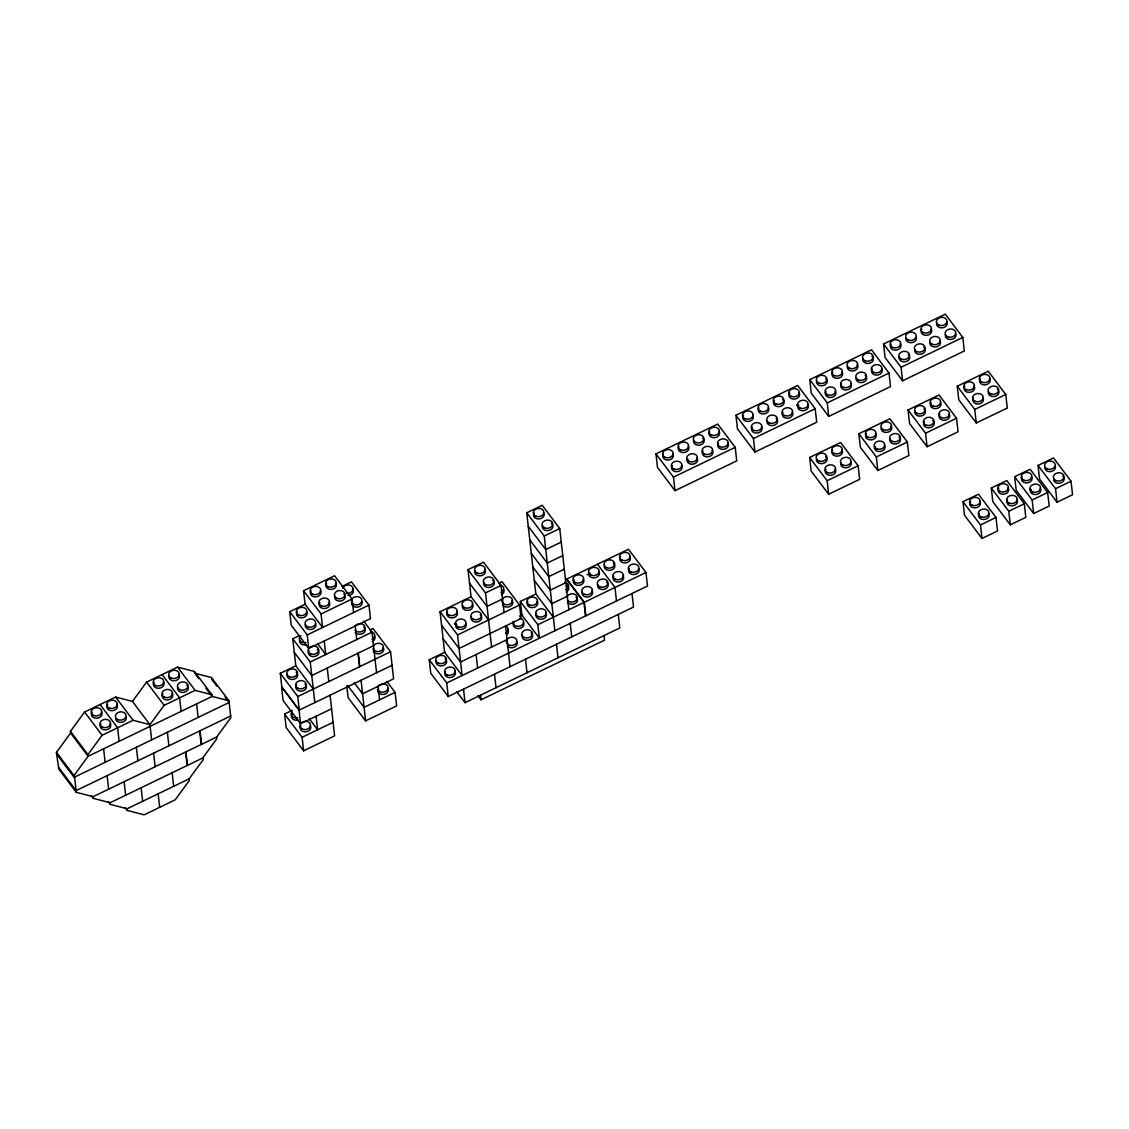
<?xml version="1.0" encoding="UTF-8"?>
<svg xmlns="http://www.w3.org/2000/svg" width="1129" height="1129" viewBox="0 0 1129 1129"><rect width="100%" height="100%" fill="white"/><g stroke="black" fill="none" stroke-linecap="round" stroke-linejoin="round"><path stroke-width="1.5" d="M229.131 702.464L74.133 777.302L73.949 775.609L88.118 756.289L70.619 733.031L70.435 731.338L84.604 712.018L115.595 697.045L132.432 701.405L149.917 724.663L151.639 739.89M74.133 777.302L56.633 754.059L56.45 752.366L70.619 733.031M212.111 696.41L88.118 756.289L87.935 754.595L102.104 735.261L133.095 720.302L149.917 724.663L164.1 705.329L195.091 690.369L211.913 694.73L212.111 696.41L228.933 700.77L230.838 717.691L216.669 737.025L93.128 796.665L76.292 792.318L58.793 769.061L56.633 754.059M132.432 701.405L146.601 682.085L177.592 667.112L194.414 671.473L211.913 694.73M202.684 758.039L216.853 738.705L216.669 737.025M108.271 801.675L110.332 804.412L127.154 808.773L189.15 778.841L203.319 759.507L203.135 757.813L110.134 802.719L93.312 798.358L91.251 795.635M303.574 590.721L321.073 613.964L322.598 627.498L305.098 604.255L303.574 590.721L334.579 575.748L352.079 599.005L353.589 612.539M341.974 586.445L351.472 581.858L368.971 605.116L370.495 618.65L308.739 648.469L291.24 625.212L289.716 611.678L305.55 604.029M553.351 617.224L535.852 593.981L526.735 512.778L542.23 505.284L559.73 528.541L568.847 609.745M321.073 613.964L352.079 599.005M655.963 453.886L717.719 424.067L735.219 447.324L736.743 460.858L674.987 490.678L657.487 467.42L655.963 453.886L673.463 477.144L674.987 490.678M735.939 415.274L797.681 385.455L815.18 408.712L816.704 422.246L754.948 452.066L737.449 428.808L735.939 415.274L753.438 438.532L754.948 452.066M809.747 379.64L871.503 349.821L889.003 373.064L890.513 386.598L828.757 416.418L811.257 393.174L809.747 379.64L827.247 402.884L828.757 416.418M883.555 343.992L945.312 314.172L962.811 337.43L964.321 350.964L902.579 380.783L885.08 357.526L883.555 343.992L901.055 367.25L902.579 380.783M313.297 689.071L295.798 665.814L292.764 638.746L299.086 635.683M308.739 648.469L307.215 634.921L368.971 605.116M488.561 619.976L471.061 596.733L468.027 569.665L483.522 562.171L501.022 585.429L504.056 612.497M554.861 630.772L544.234 536.021L559.73 528.541M673.463 477.144L735.219 447.324M753.438 438.532L815.18 408.712M827.247 402.884L889.003 373.064M901.055 367.25L962.811 337.43M280.288 673.293L297.788 696.551L299.312 710.085L281.813 686.827L280.288 673.293L295.798 665.814M369.945 630.01L373.05 628.514L390.549 651.758L393.584 678.839L362.578 693.799L354.351 682.862M314.808 702.605L310.263 662.003L372.005 632.184L363.778 621.232M561.254 542.075L545.759 549.555L528.259 526.312M440.056 611.692L457.555 634.95L462.114 675.551L444.614 652.294L440.056 611.692L471.061 596.733M498.962 583.256L502.052 581.76L519.552 605.017L521.076 618.551L459.08 648.483L441.58 625.226M373.53 645.717L311.773 675.537L294.274 652.28M230.641 715.998L76.109 790.625L58.609 767.367M491.595 647.044L485.526 592.908L501.022 585.429M562.778 555.609L547.269 563.089L529.769 539.845M297.788 696.551L390.549 651.758M502.532 598.963L487.036 606.442L469.537 583.199M564.288 569.143L548.793 576.623L531.293 553.379M809.634 457.485L840.625 442.512L858.125 465.769L859.649 479.303L828.644 494.262L811.144 471.019L809.634 457.485L827.134 480.728L828.644 494.262M858.844 433.719L889.835 418.76L907.335 442.003L908.859 455.537L877.854 470.511L860.354 447.253L858.844 433.719L876.344 456.977L877.854 470.511M908.041 409.968L939.046 394.995L956.545 418.238L958.055 431.786L927.064 446.745L909.565 423.502L908.041 409.968L925.54 433.211L927.064 446.745M957.251 386.203L988.256 371.229L1005.756 394.487L1007.266 408.021L976.275 422.98L958.775 399.737L957.251 386.203L974.75 409.446L976.275 422.98M330.063 695.238L334.621 735.84L303.63 750.799L286.131 727.556L284.607 714.022L292.355 710.282M520.342 601.461L537.841 624.718L539.366 638.252L521.866 614.995L520.342 601.461L535.852 593.981M331.587 708.772L300.582 723.731L299.072 710.197L392.059 665.291M457.555 634.95L519.552 605.017M565.812 582.677L550.303 590.157L532.803 566.913M587.08 574.788L590.185 573.292M632 593.515L633.51 607.063L448.255 696.508L430.756 673.265L429.232 659.731L445.066 652.082M519.495 616.152L522.656 614.613M567.322 596.211L551.827 603.69L534.327 580.447M827.134 480.728L858.125 465.769M876.344 456.977L907.335 442.003M925.54 433.211L956.545 418.238M974.75 409.446L1005.756 394.487M303.63 750.799L302.106 737.265L333.097 722.306M386.866 681.422L395.094 692.373L364.102 707.333L347.633 685.458M507.09 639.564L460.59 662.017L443.09 638.76M537.841 624.718L645.971 572.502L628.472 549.258L566.476 579.191L583.975 602.434L585.499 615.968M346.786 685.769L348.113 697.623L365.613 720.866L396.618 705.907L395.094 692.373M448.255 696.508L446.731 682.974L647.496 586.036L645.971 572.502M456.793 691.738L465.035 702.675L619.779 627.964L618.255 614.43M477.948 695.676L481.039 699.782L604.551 640.143L604.029 635.556M962.995 501.685L978.49 494.206L995.99 517.449L997.514 530.983L982.004 538.477L964.505 515.219L962.995 501.685L980.494 524.943L982.004 538.477M991.29 488.024L1006.786 480.545L1024.285 503.788L1025.809 517.322L1010.3 524.816L992.8 501.558L991.29 488.024L1008.79 511.282L1010.3 524.816M1014.661 476.734L1030.156 469.255L1047.656 492.512L1049.18 506.046L1033.684 513.526L1016.185 490.268L1014.661 476.734L1032.16 499.992L1033.684 513.526M1038.031 465.458L1053.526 457.965L1071.026 481.222L1072.55 494.756L1057.054 502.236L1039.555 478.992L1038.031 465.458L1055.53 488.702L1057.054 502.236M980.494 524.943L995.99 517.449M1008.79 511.282L1024.285 503.788M1032.16 499.992L1047.656 492.512M1055.53 488.702L1071.026 481.222M125.291 807.729L127.351 810.467L144.173 814.828L175.164 799.854L189.347 780.534L189.15 778.841M597.481 564.218L614.98 587.475L616.49 601.009M526.735 512.778L544.234 536.021M566.843 579.008L584.342 602.265L585.866 615.799M468.027 569.665L485.526 592.908M429.232 659.731L446.731 682.974M317.517 643.572L325.759 654.51L324.235 640.976M289.716 611.678L307.215 634.921M292.764 638.746L310.263 662.003M309.374 718.848L317.602 729.786L316.092 716.252M299.072 710.197L281.573 686.954L283.083 700.488L300.582 723.731M284.607 714.022L302.106 737.265M228.933 700.77L211.433 677.527L194.611 673.166L194.414 671.473M211.631 679.221L216.768 686.051M225.01 697.002L228.1 701.095M195.642 674.535L198.732 678.642M205.93 688.21L211.081 695.055M177.592 667.112L195.091 690.369M162.096 674.592L179.596 697.849L181.106 711.383M146.601 682.085L164.1 705.329M115.595 697.045L133.095 720.302M100.1 704.538L117.599 727.782L119.124 741.316M84.604 712.018L102.104 735.261M70.435 731.338L87.935 754.595M56.45 752.366L73.949 775.609M57.085 753.833L61.206 759.309M63.266 762.047L71.508 772.984M570.244 623.335L571.754 636.869M556.498 644.236L558.022 657.77M525.507 659.209L527.017 672.743M508.614 653.098L505.58 626.03A5.349 4.135 -6.4 0 1 505.467 633.186M508.487 653.155L510.012 666.689M494.502 674.182L496.026 687.716M476.099 654.538L477.609 668.072M480.531 695.196L481.039 699.782M463.511 689.142L465.035 702.675M372.005 632.184L376.564 672.785M378.088 686.319L379.598 699.853M355.24 626.016L356.75 639.55M358.274 653.084L359.784 666.618M358.034 653.197L359.544 666.731M361.068 680.265L365.613 720.866M327.269 668.043L328.793 681.577M200.101 730.745L201.611 744.279M196.615 703.903L198.125 717.437M199.65 730.971L201.16 744.505M185.876 751.886L187.386 765.42M185.664 751.985L187.188 765.518M172.13 772.786L173.654 786.32M167.374 732.284L168.884 745.817M153.6 753.198L155.125 766.732M158.159 793.8L159.669 807.334M141.139 787.76L142.649 801.294M136.369 747.257L137.865 760.805M124.119 781.705L125.644 795.239M127.154 808.773L127.351 810.467M107.1 775.651L108.624 789.185M110.134 802.719L110.332 804.412M103.614 748.795L105.138 762.343M93.128 796.665L93.312 798.358M74.585 777.091L76.292 792.318M188.134 687.025A5.349 4.135 -6.4 0 1 182.912 692.444A5.349 4.135 -6.4 0 1 177.817 687.42M186.779 685.218A5.349 4.135 -6.4 0 1 187.612 686.051M178.848 674.394A5.349 4.135 -6.4 0 1 174.84 680.731A5.349 4.135 -6.4 0 1 169.054 675.763M126.138 716.957A5.349 4.135 -6.4 0 1 121.622 722.306A5.349 4.135 -6.4 0 1 115.638 718.425M116.851 704.341A5.349 4.135 -6.4 0 1 112.152 710.72A5.349 4.135 -6.4 0 1 107.608 704.679M101.37 711.849A5.349 4.135 -6.4 0 1 96.671 718.227A5.349 4.135 -6.4 0 1 92.126 712.187M163.366 681.902A5.349 4.135 -6.4 0 1 158.667 688.295A5.349 4.135 -6.4 0 1 154.123 682.255M172.13 693.559A5.349 4.135 -6.4 0 1 167.431 699.952A5.349 4.135 -6.4 0 1 162.886 693.898M110.148 723.491A5.349 4.135 -6.4 0 1 105.434 729.884A5.349 4.135 -6.4 0 1 100.89 723.844M688.224 446.209A5.349 4.135 -6.4 0 1 683.525 452.588A5.349 4.135 -6.4 0 1 678.981 446.548M681.493 465.346A5.349 4.135 -6.4 0 1 676.793 471.724A5.349 4.135 -6.4 0 1 672.249 465.684M672.729 453.689A5.349 4.135 -6.4 0 1 668.029 460.082A5.349 4.135 -6.4 0 1 663.485 454.041M696.988 457.852A5.349 4.135 -6.4 0 1 692.994 464.188A5.349 4.135 -6.4 0 1 687.194 459.221M718.975 431.363A5.349 4.135 -6.4 0 1 714.276 437.742A5.349 4.135 -6.4 0 1 709.732 431.701M727.753 443.005A5.349 4.135 -6.4 0 1 723.04 449.398A5.349 4.135 -6.4 0 1 718.496 443.358M702.647 438.01A5.349 4.135 -6.4 0 1 700.163 445.038A5.349 4.135 -6.4 0 1 693.686 440.211M712.244 450.485A5.349 4.135 -6.4 0 1 707.544 456.878A5.349 4.135 -6.4 0 1 703 450.838M688.182 459.305A3.57 2.752 -6.4 0 1 686.418 459.009M850.659 461.451A5.349 4.135 -6.4 0 1 846.651 467.773A5.349 4.135 -6.4 0 1 840.865 462.819M841.881 449.808A5.349 4.135 -6.4 0 1 837.182 456.187A5.349 4.135 -6.4 0 1 832.637 450.146M825.553 456.455A5.349 4.135 -6.4 0 1 823.069 463.483A5.349 4.135 -6.4 0 1 816.592 458.656M835.15 468.93A5.349 4.135 -6.4 0 1 830.45 475.323A5.349 4.135 -6.4 0 1 825.906 469.283M899.023 436.867A5.349 4.135 -6.4 0 1 896.539 443.88A5.349 4.135 -6.4 0 1 890.061 439.054M891.091 426.042A5.349 4.135 -6.4 0 1 887.775 432.238A5.349 4.135 -6.4 0 1 881.1 428.484M875.596 433.522A5.349 4.135 -6.4 0 1 870.896 439.915A5.349 4.135 -6.4 0 1 866.352 433.875M884.36 445.179A5.349 4.135 -6.4 0 1 880.352 451.501A5.349 4.135 -6.4 0 1 874.566 446.534A3.57 2.752 -6.4 0 0 875.554 446.618M949.066 413.934A5.349 4.135 -6.4 0 1 944.366 420.313A5.349 4.135 -6.4 0 1 939.822 414.272M940.302 402.277A5.349 4.135 -6.4 0 1 935.602 408.67A5.349 4.135 -6.4 0 1 931.058 402.63M923.959 408.938A5.349 4.135 -6.4 0 1 921.49 415.952A5.349 4.135 -6.4 0 1 915.012 411.125M932.737 420.581A5.349 4.135 -6.4 0 1 932.977 426.169A5.349 4.135 -6.4 0 1 925.822 427.171A5.349 4.135 -6.4 0 1 924.326 421.766M988.51 513.145A5.349 4.135 -6.4 0 1 983.811 519.523A5.349 4.135 -6.4 0 1 979.266 513.483M979.746 501.488A5.349 4.135 -6.4 0 1 975.047 507.881A5.349 4.135 -6.4 0 1 970.503 501.841M345.121 595.66A5.349 4.135 -6.4 0 1 339.9 601.08A5.349 4.135 -6.4 0 1 334.805 596.056M343.766 593.854A5.349 4.135 -6.4 0 1 344.599 594.687M335.835 583.03A5.349 4.135 -6.4 0 1 331.136 589.423A5.349 4.135 -6.4 0 1 326.591 583.383M320.34 590.523A5.349 4.135 -6.4 0 1 315.64 596.902A5.349 4.135 -6.4 0 1 311.082 590.862M329.103 602.166A5.349 4.135 -6.4 0 1 324.404 608.559A5.349 4.135 -6.4 0 1 319.86 602.519M315.767 624.111A5.349 4.135 -6.4 0 1 310.546 629.516A5.349 4.135 -6.4 0 1 305.451 624.492M306.481 611.481A5.349 4.135 -6.4 0 1 301.782 617.873A5.349 4.135 -6.4 0 1 297.223 611.833M342.68 588.251A5.349 4.135 -6.4 0 1 349.256 585.076A5.349 4.135 -6.4 0 1 352.968 590.015A5.349 4.135 -6.4 0 1 346.391 593.191M352.728 589.14A5.349 4.135 -6.4 0 1 348.028 595.533M362.014 601.771A5.349 4.135 -6.4 0 1 358.175 606.993A5.349 4.135 -6.4 0 1 351.683 604.311M351.458 599.908A5.349 4.135 -6.4 0 1 359.699 597.269A5.349 4.135 -6.4 0 1 359.615 604.057A5.349 4.135 -6.4 0 1 351.429 602.053M304.985 683.92A5.349 4.135 -6.4 0 1 305.225 689.509A5.349 4.135 -6.4 0 1 298.07 690.511A5.349 4.135 -6.4 0 1 296.574 685.091M297.576 674.084A5.349 4.135 -6.4 0 1 292.355 679.489A5.349 4.135 -6.4 0 1 287.26 674.465M296.207 672.277A5.349 4.135 -6.4 0 1 297.054 673.096M383.07 647.453A5.349 4.135 -6.4 0 1 380.417 653.437A5.349 4.135 -6.4 0 1 373.247 650.953M374.306 635.796A5.349 4.135 -6.4 0 1 372.274 641.526M373.022 646.564A5.349 4.135 -6.4 0 1 381.277 643.925A5.349 4.135 -6.4 0 1 381.193 650.713A5.349 4.135 -6.4 0 1 372.993 648.709M370.834 631.732A5.349 4.135 -6.4 0 1 374.701 635.048A5.349 4.135 -6.4 0 1 372.02 639.282M298.042 720.02A5.349 4.135 -6.4 0 1 292.453 718.75A5.349 4.135 -6.4 0 1 292.115 714.163M310.136 725.467A5.349 4.135 -6.4 0 1 305.423 731.86A5.349 4.135 -6.4 0 1 300.878 725.82M297.788 717.762A5.349 4.135 -6.4 0 1 292.199 716.492A5.349 4.135 -6.4 0 1 291.861 711.919M317.447 649.373A5.349 4.135 -6.4 0 1 317.686 654.947A5.349 4.135 -6.4 0 1 310.531 655.949A5.349 4.135 -6.4 0 1 309.036 650.544M306.199 644.744A5.349 4.135 -6.4 0 1 299.721 639.917M305.945 642.486A5.349 4.135 -6.4 0 1 299.961 640.778A5.349 4.135 -6.4 0 1 300.878 635.754M363.693 627.032A5.349 4.135 -6.4 0 1 363.101 633.27A5.349 4.135 -6.4 0 1 355.24 632.353M357.004 624.365A5.349 4.135 -6.4 0 1 364.286 625.607A5.349 4.135 -6.4 0 1 362.254 631.337A5.349 4.135 -6.4 0 1 354.986 630.095M355.028 625.96A5.349 4.135 -6.4 0 1 355.889 625.071M387.628 688.055A5.349 4.135 -6.4 0 1 386.189 693.46A5.349 4.135 -6.4 0 1 379.161 693.361M378.328 692.543A5.349 4.135 -6.4 0 1 377.806 691.569M381.39 684.089A5.349 4.135 -6.4 0 1 387.896 686.771A5.349 4.135 -6.4 0 1 384.058 691.992A5.349 4.135 -6.4 0 1 377.552 689.311M377.58 687.166A5.349 4.135 -6.4 0 1 378.116 686.15M378.977 685.247A5.349 4.135 -6.4 0 1 380.092 684.555M576.03 597.128A5.349 4.135 -6.4 0 1 575.423 603.352A5.349 4.135 -6.4 0 1 567.562 602.434M566.829 597.058A5.349 4.135 -6.4 0 1 574.675 594.249A5.349 4.135 -6.4 0 1 575.705 600.727A5.349 4.135 -6.4 0 1 567.322 600.176M564.627 582.239A5.349 4.135 -6.4 0 1 568.494 585.542A5.349 4.135 -6.4 0 1 565.827 589.775M568.621 587.278A5.349 4.135 -6.4 0 1 566.081 592.033M567.266 585.471A5.349 4.135 -6.4 0 1 568.099 586.304M606.668 582.324A5.349 4.135 -6.4 0 1 604.184 589.352A5.349 4.135 -6.4 0 1 597.707 584.526M598.737 571.5A5.349 4.135 -6.4 0 1 594.729 577.836A5.349 4.135 -6.4 0 1 588.943 572.869M583.241 578.994A5.349 4.135 -6.4 0 1 578.528 585.372A5.349 4.135 -6.4 0 1 573.984 579.332M592.005 590.636A5.349 4.135 -6.4 0 1 587.997 596.959A5.349 4.135 -6.4 0 1 582.211 592.005M552.787 525.211A5.349 4.135 -6.4 0 1 547.565 530.616A5.349 4.135 -6.4 0 1 542.47 525.592M551.418 523.404A5.349 4.135 -6.4 0 1 552.264 524.223M543.486 512.58A5.349 4.135 -6.4 0 1 538.787 518.959A5.349 4.135 -6.4 0 1 534.243 512.919M523.249 622.22A5.349 4.135 -6.4 0 1 518.55 628.613A5.349 4.135 -6.4 0 1 513.991 622.573M519.777 618.156A5.349 4.135 -6.4 0 1 523.489 623.095A5.349 4.135 -6.4 0 1 516.913 626.27A5.349 4.135 -6.4 0 1 513.201 621.331M506.272 641.554A5.349 4.135 -6.4 0 1 513.907 637.504A5.349 4.135 -6.4 0 1 515.007 644.391A5.349 4.135 -6.4 0 1 506.441 642.613M516.517 641.357A5.349 4.135 -6.4 0 1 514.485 647.086A5.349 4.135 -6.4 0 1 507.217 645.844M507.74 629.714A5.349 4.135 -6.4 0 1 506.836 634.738M532.535 634.851A5.349 4.135 -6.4 0 1 527.314 640.256A5.349 4.135 -6.4 0 1 522.219 635.246M531.18 633.044A5.349 4.135 -6.4 0 1 532.013 633.877M454.761 671.176A5.349 4.135 -6.4 0 1 450.062 677.569A5.349 4.135 -6.4 0 1 445.518 671.529M445.151 658.701A5.349 4.135 -6.4 0 1 442.681 665.729A5.349 4.135 -6.4 0 1 436.203 660.888M638.506 568.183A5.349 4.135 -6.4 0 1 633.792 574.576A5.349 4.135 -6.4 0 1 629.248 568.536M629.728 556.541A5.349 4.135 -6.4 0 1 625.029 562.934A5.349 4.135 -6.4 0 1 620.484 556.893M613.4 563.202A5.349 4.135 -6.4 0 1 610.916 570.216A5.349 4.135 -6.4 0 1 604.438 565.389M622.996 575.677A5.349 4.135 -6.4 0 1 618.297 582.056A5.349 4.135 -6.4 0 1 613.753 576.016M545.871 612.92A5.349 4.135 -6.4 0 1 541.172 619.299A5.349 4.135 -6.4 0 1 536.628 613.259M537.108 601.263A5.349 4.135 -6.4 0 1 532.408 607.656A5.349 4.135 -6.4 0 1 527.85 601.616M494.065 582.084A5.349 4.135 -6.4 0 1 488.843 587.503A5.349 4.135 -6.4 0 1 483.748 582.479M492.71 580.292A5.349 4.135 -6.4 0 1 493.542 581.11M484.778 569.468A5.349 4.135 -6.4 0 1 480.771 575.79A5.349 4.135 -6.4 0 1 474.984 570.822M481.603 616.646A5.349 4.135 -6.4 0 1 476.382 622.051A5.349 4.135 -6.4 0 1 471.287 617.027M480.248 614.839A5.349 4.135 -6.4 0 1 481.081 615.658M472.317 604.015A5.349 4.135 -6.4 0 1 468.309 610.337A5.349 4.135 -6.4 0 1 462.523 605.384M456.822 611.495A5.349 4.135 -6.4 0 1 452.122 617.888A5.349 4.135 -6.4 0 1 447.564 611.847M465.585 623.152A5.349 4.135 -6.4 0 1 460.886 629.53A5.349 4.135 -6.4 0 1 456.342 623.49M456.779 624.591A3.57 2.752 -6.4 0 1 454.267 623.885M512.086 600.699A5.349 4.135 -6.4 0 1 510.054 606.428A5.349 4.135 -6.4 0 1 502.786 605.186M499.837 584.977A5.349 4.135 -6.4 0 1 503.703 588.294A5.349 4.135 -6.4 0 1 501.036 592.527M503.308 589.042A5.349 4.135 -6.4 0 1 501.29 594.785M768.186 407.597A5.349 4.135 -6.4 0 1 763.486 413.976A5.349 4.135 -6.4 0 1 758.942 407.936M761.454 426.734A5.349 4.135 -6.4 0 1 756.755 433.113A5.349 4.135 -6.4 0 1 752.21 427.072M752.69 415.077A5.349 4.135 -6.4 0 1 747.991 421.47A5.349 4.135 -6.4 0 1 743.446 415.43M777.472 420.228A5.349 4.135 -6.4 0 1 772.25 425.633A5.349 4.135 -6.4 0 1 767.155 420.609M776.117 418.422A5.349 4.135 -6.4 0 1 776.95 419.24M798.937 392.751A5.349 4.135 -6.4 0 1 794.237 399.13A5.349 4.135 -6.4 0 1 789.693 393.09M807.715 404.394A5.349 4.135 -6.4 0 1 803.015 410.787A5.349 4.135 -6.4 0 1 798.457 404.746M782.609 399.398A5.349 4.135 -6.4 0 1 782.849 404.986A5.349 4.135 -6.4 0 1 775.694 405.988A5.349 4.135 -6.4 0 1 774.198 400.569M792.205 411.873A5.349 4.135 -6.4 0 1 787.506 418.266A5.349 4.135 -6.4 0 1 782.961 412.226M798.909 405.847A3.57 2.752 -6.4 0 1 796.397 405.128M841.994 371.949A5.349 4.135 -6.4 0 1 837.295 378.342A5.349 4.135 -6.4 0 1 832.75 372.302M835.262 391.086A5.349 4.135 -6.4 0 1 830.563 397.479A5.349 4.135 -6.4 0 1 826.019 391.438M827.021 380.417A5.349 4.135 -6.4 0 1 821.799 385.822A5.349 4.135 -6.4 0 1 816.704 380.798M825.666 378.61A5.349 4.135 -6.4 0 1 826.499 379.443M850.772 383.606A5.349 4.135 -6.4 0 1 846.073 389.985A5.349 4.135 -6.4 0 1 841.514 383.945M871.913 356.284A5.349 4.135 -6.4 0 1 869.443 363.298A5.349 4.135 -6.4 0 1 862.965 358.472M881.523 368.746A5.349 4.135 -6.4 0 1 876.824 375.138A5.349 4.135 -6.4 0 1 872.28 369.098M857.25 364.582A5.349 4.135 -6.4 0 1 853.256 370.919A5.349 4.135 -6.4 0 1 847.456 365.951M866.55 377.213A5.349 4.135 -6.4 0 1 861.328 382.618A5.349 4.135 -6.4 0 1 856.234 377.608M865.181 375.407A5.349 4.135 -6.4 0 1 866.028 376.239M916.339 337.289A5.349 4.135 -6.4 0 1 911.117 342.694A5.349 4.135 -6.4 0 1 906.022 337.684M909.607 356.425A5.349 4.135 -6.4 0 1 904.385 361.83A5.349 4.135 -6.4 0 1 899.291 356.806M908.238 354.619A5.349 4.135 -6.4 0 1 909.085 355.452M900.307 343.795A5.349 4.135 -6.4 0 1 895.607 350.188A5.349 4.135 -6.4 0 1 891.063 344.147M923.748 347.139A5.349 4.135 -6.4 0 1 921.264 354.153A5.349 4.135 -6.4 0 1 914.786 349.327M946.568 321.469A5.349 4.135 -6.4 0 1 942.56 327.791A5.349 4.135 -6.4 0 1 936.774 322.823M955.854 334.085A5.349 4.135 -6.4 0 1 950.632 339.504A5.349 4.135 -6.4 0 1 945.537 334.48M931.072 328.948A5.349 4.135 -6.4 0 1 926.373 335.327A5.349 4.135 -6.4 0 1 921.814 329.287M939.836 340.591A5.349 4.135 -6.4 0 1 935.828 346.928A5.349 4.135 -6.4 0 1 930.042 341.96M998.798 391.142A5.349 4.135 -6.4 0 1 993.576 396.561A5.349 4.135 -6.4 0 1 988.482 391.537M997.443 389.336A5.349 4.135 -6.4 0 1 998.276 390.168M989.512 378.525A5.349 4.135 -6.4 0 1 984.813 384.904A5.349 4.135 -6.4 0 1 980.268 378.864M974.017 386.005A5.349 4.135 -6.4 0 1 969.303 392.384A5.349 4.135 -6.4 0 1 964.759 386.344M982.78 397.648A5.349 4.135 -6.4 0 1 978.081 404.041A5.349 4.135 -6.4 0 1 973.537 398.001M1016.806 499.484A5.349 4.135 -6.4 0 1 1012.106 505.863A5.349 4.135 -6.4 0 1 1007.562 499.822M1008.042 487.827A5.349 4.135 -6.4 0 1 1003.342 494.22A5.349 4.135 -6.4 0 1 998.798 488.18M1040.19 488.194A5.349 4.135 -6.4 0 1 1036.182 494.516A5.349 4.135 -6.4 0 1 1030.396 489.563M1031.412 476.537A5.349 4.135 -6.4 0 1 1026.713 482.93A5.349 4.135 -6.4 0 1 1022.168 476.89M1031.384 489.647A3.57 2.752 -6.4 0 1 1029.606 489.337M1062.714 476.071A5.349 4.135 -6.4 0 1 1060.244 483.099A5.349 4.135 -6.4 0 1 1053.766 478.273M1055.305 466.235A5.349 4.135 -6.4 0 1 1050.789 471.583A5.349 4.135 -6.4 0 1 1044.805 467.702M180.005 689.72A5.349 4.135 -6.4 0 0 188.049 685.839A5.349 4.135 -6.4 0 0 180.09 682.551A5.349 4.135 -6.4 0 0 180.005 689.72M171.227 678.077A5.349 4.135 -6.4 0 0 179.285 674.182A5.349 4.135 -6.4 0 0 171.326 670.908A5.349 4.135 -6.4 0 0 171.227 678.077M118.009 719.667A5.349 4.135 -6.4 0 0 126.053 715.772A5.349 4.135 -6.4 0 0 118.093 712.484A5.349 4.135 -6.4 0 0 118.009 719.667M109.245 708.01A5.349 4.135 -6.4 0 0 117.289 704.129A5.349 4.135 -6.4 0 0 109.33 700.841A5.349 4.135 -6.4 0 0 109.245 708.01M155.746 685.585A5.349 4.135 -6.4 0 0 163.804 681.69A5.349 4.135 -6.4 0 0 155.844 678.416A5.349 4.135 -6.4 0 0 155.746 685.585M93.763 715.518A5.349 4.135 -6.4 0 0 101.808 711.637A5.349 4.135 -6.4 0 0 93.848 708.349A5.349 4.135 -6.4 0 0 93.763 715.518M164.524 697.228A5.349 4.135 -6.4 0 0 172.568 693.347A5.349 4.135 -6.4 0 0 164.608 690.059A5.349 4.135 -6.4 0 0 164.524 697.228M102.527 727.175A5.349 4.135 -6.4 0 0 110.571 723.28A5.349 4.135 -6.4 0 0 102.612 719.992A5.349 4.135 -6.4 0 0 102.527 727.175M680.604 449.878A5.349 4.135 -6.4 0 0 688.662 445.997A5.349 4.135 -6.4 0 0 680.702 442.709A5.349 4.135 -6.4 0 0 680.604 449.878M689.382 461.535A5.349 4.135 -6.4 0 0 697.426 457.64A5.349 4.135 -6.4 0 0 689.466 454.352A5.349 4.135 -6.4 0 0 689.382 461.535M673.872 469.015A5.349 4.135 -6.4 0 0 681.93 465.134A5.349 4.135 -6.4 0 0 673.971 461.846A5.349 4.135 -6.4 0 0 673.872 469.015M665.108 457.372A5.349 4.135 -6.4 0 0 673.166 453.477A5.349 4.135 -6.4 0 0 665.193 450.189A5.349 4.135 -6.4 0 0 665.108 457.372M711.369 435.032A5.349 4.135 -6.4 0 0 719.413 431.151A5.349 4.135 -6.4 0 0 711.453 427.863A5.349 4.135 -6.4 0 0 711.369 435.032M720.133 446.689A5.349 4.135 -6.4 0 0 728.177 442.794A5.349 4.135 -6.4 0 0 720.217 439.506A5.349 4.135 -6.4 0 0 720.133 446.689M695.859 442.512A5.349 4.135 -6.4 0 0 703.917 438.631A5.349 4.135 -6.4 0 0 695.958 435.342A5.349 4.135 -6.4 0 0 695.859 442.512M704.637 454.168A5.349 4.135 -6.4 0 0 712.681 450.273A5.349 4.135 -6.4 0 0 704.722 446.985A5.349 4.135 -6.4 0 0 704.637 454.168M843.038 465.134A5.349 4.135 -6.4 0 0 851.083 461.239A5.349 4.135 -6.4 0 0 843.123 457.951A5.349 4.135 -6.4 0 0 843.038 465.134M834.275 453.477A5.349 4.135 -6.4 0 0 842.319 449.596A5.349 4.135 -6.4 0 0 834.359 446.308A5.349 4.135 -6.4 0 0 834.275 453.477M818.765 460.957A5.349 4.135 -6.4 0 0 826.823 457.076A5.349 4.135 -6.4 0 0 818.864 453.787A5.349 4.135 -6.4 0 0 818.765 460.957M827.543 472.614A5.349 4.135 -6.4 0 0 835.587 468.718A5.349 4.135 -6.4 0 0 827.628 465.43A5.349 4.135 -6.4 0 0 827.543 472.614M892.249 441.368A5.349 4.135 -6.4 0 0 900.293 437.473A5.349 4.135 -6.4 0 0 892.333 434.185A5.349 4.135 -6.4 0 0 892.249 441.368M883.471 429.712A5.349 4.135 -6.4 0 0 891.529 425.831A5.349 4.135 -6.4 0 0 883.57 422.542A5.349 4.135 -6.4 0 0 883.471 429.712M867.975 437.205A5.349 4.135 -6.4 0 0 876.033 433.31A5.349 4.135 -6.4 0 0 868.074 430.022A5.349 4.135 -6.4 0 0 867.975 437.205M876.739 448.848A5.349 4.135 -6.4 0 0 884.797 444.967A5.349 4.135 -6.4 0 0 876.838 441.679A5.349 4.135 -6.4 0 0 876.739 448.848M941.445 417.603A5.349 4.135 -6.4 0 0 949.503 413.722A5.349 4.135 -6.4 0 0 941.544 410.434A5.349 4.135 -6.4 0 0 941.445 417.603M932.681 405.96A5.349 4.135 -6.4 0 0 940.739 402.065A5.349 4.135 -6.4 0 0 932.78 398.777A5.349 4.135 -6.4 0 0 932.681 405.96M917.185 413.44A5.349 4.135 -6.4 0 0 925.244 409.559A5.349 4.135 -6.4 0 0 917.27 406.271A5.349 4.135 -6.4 0 0 917.185 413.44M925.949 425.097A5.349 4.135 -6.4 0 0 934.008 421.202A5.349 4.135 -6.4 0 0 926.048 417.913A5.349 4.135 -6.4 0 0 925.949 425.097M980.903 516.814A5.349 4.135 -6.4 0 0 988.948 512.933A5.349 4.135 -6.4 0 0 980.988 509.645A5.349 4.135 -6.4 0 0 980.903 516.814M972.125 505.171A5.349 4.135 -6.4 0 0 980.184 501.276A5.349 4.135 -6.4 0 0 972.224 497.988A5.349 4.135 -6.4 0 0 972.125 505.171M336.992 598.356A5.349 4.135 -6.4 0 0 345.037 594.475A5.349 4.135 -6.4 0 0 337.077 591.187A5.349 4.135 -6.4 0 0 336.992 598.356M328.214 586.713A5.349 4.135 -6.4 0 0 336.273 582.818A5.349 4.135 -6.4 0 0 328.313 579.544A5.349 4.135 -6.4 0 0 328.214 586.713M312.719 594.193A5.349 4.135 -6.4 0 0 320.777 590.312A5.349 4.135 -6.4 0 0 312.804 587.024A5.349 4.135 -6.4 0 0 312.719 594.193M321.483 605.85A5.349 4.135 -6.4 0 0 329.541 601.955A5.349 4.135 -6.4 0 0 321.582 598.666A5.349 4.135 -6.4 0 0 321.483 605.85M307.624 626.807A5.349 4.135 -6.4 0 0 315.683 622.912A5.349 4.135 -6.4 0 0 307.723 619.623A5.349 4.135 -6.4 0 0 307.624 626.807M298.86 615.164A5.349 4.135 -6.4 0 0 306.919 611.269A5.349 4.135 -6.4 0 0 298.945 607.981A5.349 4.135 -6.4 0 0 298.86 615.164M298.197 688.422A5.349 4.135 -6.4 0 0 306.255 684.541A5.349 4.135 -6.4 0 0 298.296 681.253A5.349 4.135 -6.4 0 0 298.197 688.422M289.433 676.779A5.349 4.135 -6.4 0 0 297.491 672.884A5.349 4.135 -6.4 0 0 289.518 669.596A5.349 4.135 -6.4 0 0 289.433 676.779M302.516 729.151A5.349 4.135 -6.4 0 0 310.574 725.255A5.349 4.135 -6.4 0 0 302.6 721.967A5.349 4.135 -6.4 0 0 302.516 729.151M310.658 653.874A5.349 4.135 -6.4 0 0 318.717 649.979A5.349 4.135 -6.4 0 0 310.757 646.705A5.349 4.135 -6.4 0 0 310.658 653.874M599.88 586.84A5.349 4.135 -6.4 0 0 607.938 582.945A5.349 4.135 -6.4 0 0 599.979 579.657A5.349 4.135 -6.4 0 0 599.88 586.84M591.116 575.183A5.349 4.135 -6.4 0 0 599.174 571.302A5.349 4.135 -6.4 0 0 591.201 568.014A5.349 4.135 -6.4 0 0 591.116 575.183M575.621 582.663A5.349 4.135 -6.4 0 0 583.679 578.782A5.349 4.135 -6.4 0 0 575.705 575.494A5.349 4.135 -6.4 0 0 575.621 582.663M584.385 594.32A5.349 4.135 -6.4 0 0 592.443 590.425A5.349 4.135 -6.4 0 0 584.469 587.136A5.349 4.135 -6.4 0 0 584.385 594.32M544.644 527.906A5.349 4.135 -6.4 0 0 552.702 524.011A5.349 4.135 -6.4 0 0 544.728 520.723A5.349 4.135 -6.4 0 0 544.644 527.906M535.88 516.249A5.349 4.135 -6.4 0 0 543.924 512.368A5.349 4.135 -6.4 0 0 535.965 509.08A5.349 4.135 -6.4 0 0 535.88 516.249M524.392 637.546A5.349 4.135 -6.4 0 0 532.451 633.665A5.349 4.135 -6.4 0 0 524.491 630.377A5.349 4.135 -6.4 0 0 524.392 637.546M447.14 674.86A5.349 4.135 -6.4 0 0 455.199 670.965A5.349 4.135 -6.4 0 0 447.239 667.676A5.349 4.135 -6.4 0 0 447.14 674.86M438.377 663.203A5.349 4.135 -6.4 0 0 446.435 659.322A5.349 4.135 -6.4 0 0 438.461 656.034A5.349 4.135 -6.4 0 0 438.377 663.203M630.885 571.867A5.349 4.135 -6.4 0 0 638.929 567.972A5.349 4.135 -6.4 0 0 630.97 564.683A5.349 4.135 -6.4 0 0 630.885 571.867M622.121 560.21A5.349 4.135 -6.4 0 0 630.165 556.329A5.349 4.135 -6.4 0 0 622.206 553.041A5.349 4.135 -6.4 0 0 622.121 560.21M606.612 567.704A5.349 4.135 -6.4 0 0 614.67 563.808A5.349 4.135 -6.4 0 0 606.71 560.52A5.349 4.135 -6.4 0 0 606.612 567.704M615.39 579.346A5.349 4.135 -6.4 0 0 623.434 575.465A5.349 4.135 -6.4 0 0 615.474 572.177A5.349 4.135 -6.4 0 0 615.39 579.346M538.251 616.589A5.349 4.135 -6.4 0 0 546.309 612.708A5.349 4.135 -6.4 0 0 538.35 609.42A5.349 4.135 -6.4 0 0 538.251 616.589M529.487 604.946A5.349 4.135 -6.4 0 0 537.545 601.051A5.349 4.135 -6.4 0 0 529.572 597.763A5.349 4.135 -6.4 0 0 529.487 604.946M485.922 584.794A5.349 4.135 -6.4 0 0 493.98 580.899A5.349 4.135 -6.4 0 0 486.02 577.611A5.349 4.135 -6.4 0 0 485.922 584.794M477.158 573.137A5.349 4.135 -6.4 0 0 485.216 569.256A5.349 4.135 -6.4 0 0 477.257 565.968A5.349 4.135 -6.4 0 0 477.158 573.137M473.46 619.341A5.349 4.135 -6.4 0 0 481.518 615.446A5.349 4.135 -6.4 0 0 473.559 612.172A5.349 4.135 -6.4 0 0 473.46 619.341M464.696 607.698A5.349 4.135 -6.4 0 0 472.755 603.803A5.349 4.135 -6.4 0 0 464.781 600.515A5.349 4.135 -6.4 0 0 464.696 607.698M449.201 615.178A5.349 4.135 -6.4 0 0 457.259 611.283A5.349 4.135 -6.4 0 0 449.286 607.995A5.349 4.135 -6.4 0 0 449.201 615.178M457.965 626.821A5.349 4.135 -6.4 0 0 466.023 622.94A5.349 4.135 -6.4 0 0 458.064 619.652A5.349 4.135 -6.4 0 0 457.965 626.821M504.465 604.368A5.349 4.135 -6.4 0 0 512.51 600.487A5.349 4.135 -6.4 0 0 504.55 597.199A5.349 4.135 -6.4 0 0 504.465 604.368M760.565 411.266A5.349 4.135 -6.4 0 0 768.623 407.386A5.349 4.135 -6.4 0 0 760.664 404.097A5.349 4.135 -6.4 0 0 760.565 411.266M769.343 422.923A5.349 4.135 -6.4 0 0 777.387 419.028A5.349 4.135 -6.4 0 0 769.428 415.74A5.349 4.135 -6.4 0 0 769.343 422.923M753.833 430.403A5.349 4.135 -6.4 0 0 761.892 426.522A5.349 4.135 -6.4 0 0 753.932 423.234A5.349 4.135 -6.4 0 0 753.833 430.403M745.069 418.76A5.349 4.135 -6.4 0 0 753.128 414.865A5.349 4.135 -6.4 0 0 745.168 411.577A5.349 4.135 -6.4 0 0 745.069 418.76M791.33 396.42A5.349 4.135 -6.4 0 0 799.374 392.539A5.349 4.135 -6.4 0 0 791.415 389.251A5.349 4.135 -6.4 0 0 791.33 396.42M800.094 408.077A5.349 4.135 -6.4 0 0 808.152 404.182A5.349 4.135 -6.4 0 0 800.179 400.894A5.349 4.135 -6.4 0 0 800.094 408.077M775.821 403.9A5.349 4.135 -6.4 0 0 783.879 400.019A5.349 4.135 -6.4 0 0 775.919 396.731A5.349 4.135 -6.4 0 0 775.821 403.9M784.599 415.557A5.349 4.135 -6.4 0 0 792.643 411.662A5.349 4.135 -6.4 0 0 784.683 408.373A5.349 4.135 -6.4 0 0 784.599 415.557M834.387 375.632A5.349 4.135 -6.4 0 0 842.432 371.737A5.349 4.135 -6.4 0 0 834.472 368.449A5.349 4.135 -6.4 0 0 834.387 375.632M843.151 387.275A5.349 4.135 -6.4 0 0 851.21 383.394A5.349 4.135 -6.4 0 0 843.236 380.106A5.349 4.135 -6.4 0 0 843.151 387.275M827.656 394.769A5.349 4.135 -6.4 0 0 835.7 390.874A5.349 4.135 -6.4 0 0 827.74 387.586A5.349 4.135 -6.4 0 0 827.656 394.769M818.878 383.112A5.349 4.135 -6.4 0 0 826.936 379.231A5.349 4.135 -6.4 0 0 818.977 375.943A5.349 4.135 -6.4 0 0 818.878 383.112M865.139 360.786A5.349 4.135 -6.4 0 0 873.197 356.891A5.349 4.135 -6.4 0 0 865.223 353.603A5.349 4.135 -6.4 0 0 865.139 360.786M873.902 372.429A5.349 4.135 -6.4 0 0 881.961 368.548A5.349 4.135 -6.4 0 0 874.001 365.26A5.349 4.135 -6.4 0 0 873.902 372.429M849.643 368.266A5.349 4.135 -6.4 0 0 857.687 364.371A5.349 4.135 -6.4 0 0 849.728 361.082A5.349 4.135 -6.4 0 0 849.643 368.266M858.407 379.908A5.349 4.135 -6.4 0 0 866.465 376.028A5.349 4.135 -6.4 0 0 858.492 372.739A5.349 4.135 -6.4 0 0 858.407 379.908M908.196 339.984A5.349 4.135 -6.4 0 0 916.254 336.103A5.349 4.135 -6.4 0 0 908.28 332.815A5.349 4.135 -6.4 0 0 908.196 339.984M916.96 351.641A5.349 4.135 -6.4 0 0 925.018 347.746A5.349 4.135 -6.4 0 0 917.044 344.458A5.349 4.135 -6.4 0 0 916.96 351.641M901.464 359.121A5.349 4.135 -6.4 0 0 909.522 355.24A5.349 4.135 -6.4 0 0 901.549 351.952A5.349 4.135 -6.4 0 0 901.464 359.121M892.7 347.478A5.349 4.135 -6.4 0 0 900.744 343.583A5.349 4.135 -6.4 0 0 892.785 340.295A5.349 4.135 -6.4 0 0 892.7 347.478M938.947 325.138A5.349 4.135 -6.4 0 0 947.005 321.257A5.349 4.135 -6.4 0 0 939.046 317.969A5.349 4.135 -6.4 0 0 938.947 325.138M947.711 336.795A5.349 4.135 -6.4 0 0 955.769 332.9A5.349 4.135 -6.4 0 0 947.81 329.612A5.349 4.135 -6.4 0 0 947.711 336.795M923.451 332.618A5.349 4.135 -6.4 0 0 931.51 328.737A5.349 4.135 -6.4 0 0 923.536 325.448A5.349 4.135 -6.4 0 0 923.451 332.618M932.215 344.274A5.349 4.135 -6.4 0 0 940.274 340.379A5.349 4.135 -6.4 0 0 932.314 337.091A5.349 4.135 -6.4 0 0 932.215 344.274M990.655 393.852A5.349 4.135 -6.4 0 0 998.713 389.957A5.349 4.135 -6.4 0 0 990.754 386.668A5.349 4.135 -6.4 0 0 990.655 393.852M981.891 382.195A5.349 4.135 -6.4 0 0 989.95 378.314A5.349 4.135 -6.4 0 0 981.976 375.026A5.349 4.135 -6.4 0 0 981.891 382.195M966.396 389.674A5.349 4.135 -6.4 0 0 974.454 385.793A5.349 4.135 -6.4 0 0 966.48 382.505A5.349 4.135 -6.4 0 0 966.396 389.674M975.16 401.331A5.349 4.135 -6.4 0 0 983.218 397.436A5.349 4.135 -6.4 0 0 975.244 394.148A5.349 4.135 -6.4 0 0 975.16 401.331M1009.199 503.153A5.349 4.135 -6.4 0 0 1017.243 499.272A5.349 4.135 -6.4 0 0 1009.284 495.984A5.349 4.135 -6.4 0 0 1009.199 503.153M1000.421 491.51A5.349 4.135 -6.4 0 0 1008.479 487.615A5.349 4.135 -6.4 0 0 1000.52 484.327A5.349 4.135 -6.4 0 0 1000.421 491.51M1032.569 491.863A5.349 4.135 -6.4 0 0 1040.613 487.982A5.349 4.135 -6.4 0 0 1032.654 484.694A5.349 4.135 -6.4 0 0 1032.569 491.863M1023.805 480.22A5.349 4.135 -6.4 0 0 1031.85 476.325A5.349 4.135 -6.4 0 0 1023.89 473.037A5.349 4.135 -6.4 0 0 1023.805 480.22M1055.94 480.587A5.349 4.135 -6.4 0 0 1063.998 476.692A5.349 4.135 -6.4 0 0 1056.024 473.404A5.349 4.135 -6.4 0 0 1055.94 480.587M1047.176 468.93A5.349 4.135 -6.4 0 0 1055.22 465.049A5.349 4.135 -6.4 0 0 1047.26 461.761A5.349 4.135 -6.4 0 0 1047.176 468.93"/></g></svg>
